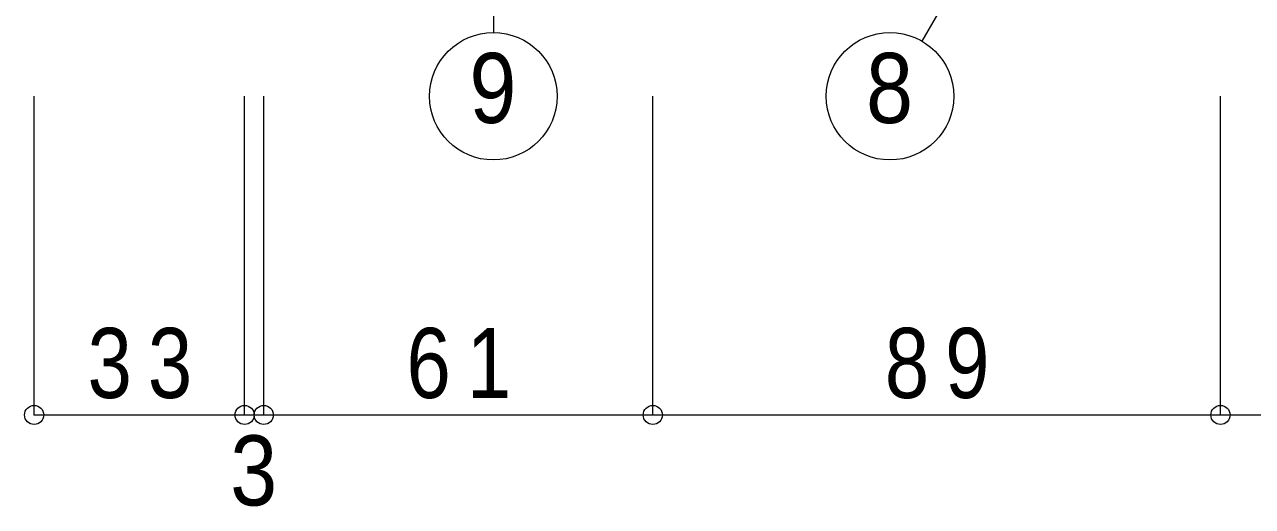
# Model space of a CAD drawing. Units: millimetres at full size, sheet at 1:5; details may follow other scales. Extents: x -1000 to 1000, y -688 to 688.
# Drawn here: x 48.5 to 241, y -264.1 to -188.5 of the extents above; entities that cross this region are included whole.
import ezdxf
from ezdxf.enums import TextEntityAlignment as Align

# ---------------------------------------------------------------- set-up
doc = ezdxf.new("R2010")
doc.units = ezdxf.units.MM
doc.header["$LTSCALE"] = 5
doc.header["$PDMODE"] = 32
doc.header["$PDSIZE"] = 3
for name, color, linetype, lineweight in [('2-3_寸法', 4, 'Continuous', 9), ('2-4_引出線字', 4, 'Continuous', 9), ('2-5_文字', 7, 'Continuous', 9)]:
    doc.layers.add(name, color=color, linetype=linetype, lineweight=lineweight)
doc.styles.add('HGｺﾞｼｯｸM', font='')
doc.styles.get('HGｺﾞｼｯｸM').set_extended_font_data('HGｺﾞｼｯｸM')

msp = doc.modelspace()

# ---------------------------------------------------------------- linework, layer by layer
at = {"layer": '2-3_寸法'}
for p, q in [((50, -249.75), (50, -199.75)), ((83, -249.75), (83, -199.75)), ((86, -249.75), (86, -199.75)), ((147, -249.75), (147, -199.75)), ((236, -249.75), (236, -199.75)), ((50, -249.75), (83, -249.75)), ((83, -249.75), (86, -249.75)), ((86, -249.75), (147, -249.75)), ((147, -249.75), (236, -249.75)), ((236, -249.75), (325, -249.75))]:
    msp.add_line(p, q, dxfattribs=at)
for p in [(50, -249.75), (83, -249.75), (86, -249.75), (147, -249.75), (236, -249.75)]:
    msp.add_point(p, dxfattribs=at)
at = {"layer": '2-4_引出線字'}
for p, q in [((232.25, -116.5), (189.186, -191.09)), ((122, -124.75), (122, -189.75))]:
    msp.add_line(p, q, dxfattribs=at)
for centre in [(122, -199.75), (184.186, -199.75)]:
    msp.add_circle(centre, 10, dxfattribs=at)

# ---------------------------------------------------------------- texts
at = {"layer": '2-3_寸法', "color": 7, "style": 'HGｺﾞｼｯｸM', "width": 0.9}
msp.add_text('3', height=11, dxfattribs=at).set_placement((80.75, -267.25), align=Align.BOTTOM_LEFT)
at = {"layer": '2-3_寸法', "color": 7, "char_height": 11, "attachment_point": 7, "style": 'HGｺﾞｼｯｸM'}
for s, insert in [('\\T1.36;\\W0.85;33', (58.375, -247.25)), ('\\T1.36;\\W0.85;61', (108.375, -247.25)), ('\\T1.36;\\W0.85;89', (183.375, -247.25))]:
    msp.add_mtext(s, dxfattribs=dict(at, insert=insert))
at = {"layer": '2-5_文字', "style": 'HGｺﾞｼｯｸM', "width": 0.9}
for s, p in [('9', (118.25, -207.25)), ('8', (180.436, -207.25))]:
    msp.add_text(s, height=11, dxfattribs=at).set_placement(p, align=Align.BOTTOM_LEFT)

doc.saveas('drawing.dxf')
